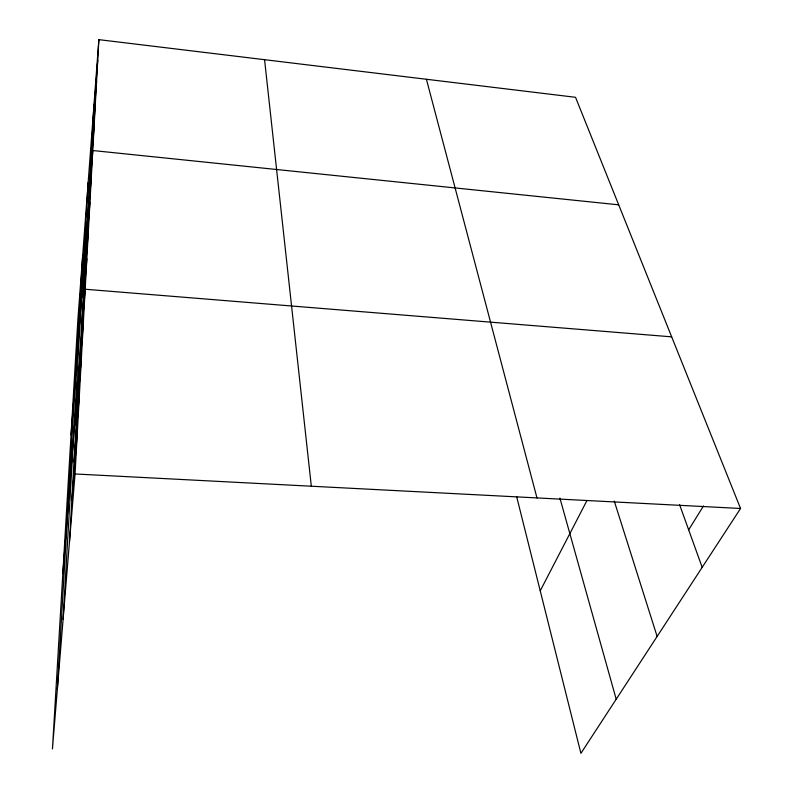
<?xml version="1.0" encoding="UTF-8"?>
<svg xmlns="http://www.w3.org/2000/svg" width="793" height="793" viewBox="0 0 793 793"><rect width="100%" height="100%" fill="white"/><g stroke="black" fill="none" stroke-linecap="round" stroke-linejoin="round"><path stroke-width="1.19" d="M69.526 541.282L94.01 104.448M98.867 39.65L77.902 319.183L52.447 748.919L75.057 473.966L98.867 39.65L575.54 97.301L740.553 508.482L580.912 753.35L516.62 496.497M63.103 619.323L88.162 182.42M57.344 689.295L82.71 255.088M92.84 125.254L97.747 60.01M91.631 146.903L96.587 81.223M90.362 169.434L95.378 103.338M89.044 192.907L94.109 126.414M71.053 434.851L92.791 150.521L618.699 204.832M86.249 242.926L91.403 175.739M84.752 269.61L89.956 202.126M83.186 297.504L88.449 229.772M81.55 326.706L86.853 258.776M62.825 573.626L85.188 289.237L671.671 336.847M77.982 390.384L83.374 322.255M76.029 425.177L81.461 357.078M73.977 461.823L79.449 393.853M71.806 500.462L77.317 432.76M540.231 590.835L586.969 500.522M688.671 529.863L703.47 505.944M75.057 473.966L740.553 508.482M679.542 504.536L702.182 567.342M614.268 501.077L657.129 636.452M559.908 498.103L616.201 699.228M426.406 79.27L536.97 497.925M264.565 59.693L311.322 486.218"/></g></svg>
